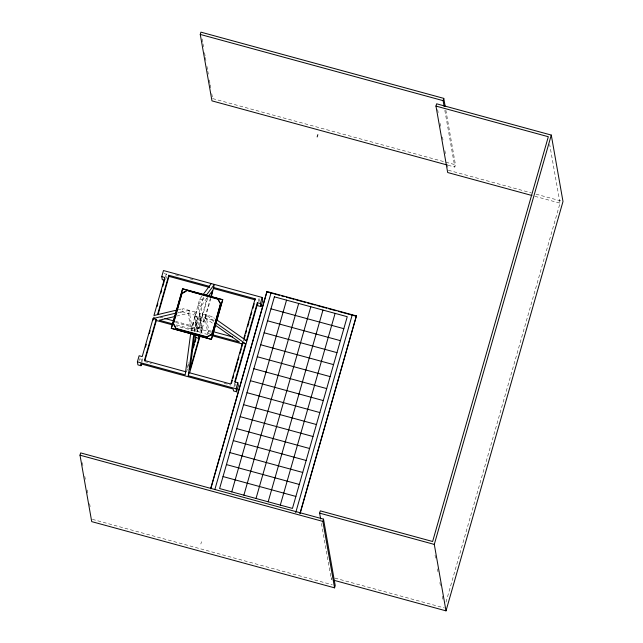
<?xml version="1.0" encoding="UTF-8"?>
<svg xmlns="http://www.w3.org/2000/svg" width="643" height="643" viewBox="0 0 643 643"><rect width="100%" height="100%" fill="white"/><g stroke="black" fill="none" stroke-linecap="round" stroke-linejoin="round"><path stroke-width="0.48" stroke-dasharray="3.21 2.41" d="M190.971 331.161L199.627 299.268L201.958 296.126M191.919 331.032L193.109 322.095L196.187 322.931L197.899 332.624M194.057 332.005L197.931 316.846L194.845 316.002L197.578 331.507L200.664 332.351L200.881 331.587L201.653 331.796L202.521 328.758L199.788 313.254L212.126 316.613L214.577 318.341M195.006 331.876L196.187 322.931M139.161 360.538L139.66 358.802L142.746 359.638L142.248 361.382M141.163 362.049L142.4 357.701L142.746 359.638M165.516 276.836L166.513 273.355M165.613 279.641L167.1 274.424L164.013 273.588M178.111 312.586L181.961 311.67L182.829 308.624L195.159 311.992L197.899 327.496L197.023 330.534L197.795 330.743L197.996 331.852L175.724 325.784M176.487 324.94L190.858 328.854L188.126 313.35L188.994 310.312L177.444 313.061M197.023 330.534L194.29 315.038L195.159 311.992M190.858 328.854L191.727 325.808L188.994 310.312M211.627 332.294L201.942 329.65L199.234 312.281L202.714 300.104L205.045 296.97M201.653 331.796L198.92 316.3L199.788 313.254M187.193 367.844L188.817 362.17M197.578 331.507L197.795 330.743M175.627 322.473L198.864 328.814L196.147 311.437L199.234 312.281M210.462 298.063L203.71 321.693L200.624 320.857L207.376 297.219M186.518 371.984L188.978 363.383M198.864 328.814L207.601 298.231M209.739 333.998L207.818 333.476L205.085 317.98L205.953 314.933L214.135 320.68M200.825 333.564L210.687 299.075M213.709 321.379L211.25 319.659L212.126 316.613M207.818 333.476L208.686 330.438L205.953 314.933M233.923 386.411L234.824 383.252M258.173 301.559L259.274 297.717L259.611 299.654L259.121 301.39M234.759 386.604L235.258 384.868L234.92 382.931M200.841 543.994L201.492 541.711M331.997 577.301L331.346 579.584L321.355 522.92M448.05 165.243L454.826 167.092L455.477 164.809L445.832 110.098M445.993 602.153L560.029 203.156L549.693 144.538M200.624 320.857L197.891 305.353L204.297 296.72M203.71 321.693L200.978 306.197L207.384 297.564M178.015 309.773L182.829 308.624M176.576 316.107L188.126 313.35M212.624 98.588L455.477 164.809M448.34 170.242L531.198 192.836M536.021 194.154L562.03 201.243M534.847 196.292L560.029 203.156M175.435 274.85L179.284 275.903M189.886 278.797L193.744 279.85M199.627 299.268L202.714 300.104M197.891 305.353L200.978 306.197M181.961 311.67L194.29 315.038M198.92 316.3L211.25 319.659M198.888 326.941L201.966 327.785M160.115 317.192L162.992 317.972M175.443 321.371L191.727 325.808M197.899 327.496L198.663 327.705M201.749 328.541L202.521 328.758M208.686 330.438L211.563 331.217M191.365 328.179L194.451 329.023M207.85 334.545L201.074 332.696L200.881 331.587M144.619 361.591L151.394 363.44M224.19 383.284L230.966 385.133M334.907 578.097L444.345 607.94M92.367 519.343L332.318 584.768M205.085 317.98L213.259 323.718M444.835 110.427L454.826 167.092M437.658 109.672L438.172 112.597M440.069 123.343L440.584 126.277M442.48 137.023L442.995 139.957M444.892 150.703L445.406 153.637M447.303 164.383L447.825 167.309M435.038 555.182L435.56 558.108M437.449 568.854L437.971 571.788M439.86 582.534L440.383 585.468M442.271 596.214L442.794 599.147M202.119 38.99L202.81 42.896M202.979 43.877L203.493 46.802M204.53 52.67L205.221 56.576M205.39 57.548L205.905 60.482M206.942 66.342L207.633 70.256M207.802 71.228L208.316 74.162M209.353 80.021L210.044 83.928M210.213 84.908L210.727 87.842M211.764 93.701L212.455 97.607M243.384 339.898L243.576 341.007M197.931 316.846L200.664 332.351M193.109 322.095L194.813 331.78M82.376 462.679L82.899 465.604M84.788 476.35L85.31 479.284M87.199 490.03L87.721 492.964M89.618 503.71L90.133 506.636"/><path stroke-width="0.96" d="M190.706 333.146L185.184 374.877L137.385 361.84L139.121 355.756L142.207 356.6L153.082 318.55L176.182 313.045M137.385 361.84L137.923 364.886L141.002 365.73L140.664 363.793L233.176 389.015L233.522 390.952L236.608 391.796L236.069 388.75L188.27 375.721L193.792 333.99M194.612 334.858L190.006 369.629L198.92 338.435L198.414 335.525M80.005 455.188L80.656 452.905L323.509 519.126L335.22 585.564L334.569 587.847L91.716 521.626L80.005 455.188L322.858 521.409L334.569 587.847M446.113 164.712L211.973 100.871L200.262 34.433L200.913 32.15L443.766 98.371L445.141 106.191M164.592 280.3L162.277 279.673L161.739 276.627L163.483 270.542L262.159 297.452L262.698 300.498L260.962 306.582L257.875 305.738L257.337 302.692L260.423 303.536L260.962 306.582M145.439 347.091L146.266 344.19M149.297 333.58L150.124 330.687M153.163 320.069L153.99 317.176M157.021 306.558L157.848 303.665M160.879 293.047L161.706 290.154M162.816 286.296L164.19 281.465M141.002 365.73L141.5 363.986M153.082 318.55L156.169 319.394L144.426 360.482L186.052 371.831M157.583 314.443L168.779 275.268L209.441 286.352M144.892 360.635L156.659 319.458M158.025 314.668L168.972 276.369L168.779 275.268M171.319 328.324L182.628 288.755L222.711 299.686L211.434 339.391L171.319 328.324L211.434 339.391M171.343 328.46L182.628 288.755M173.321 323.55L182.017 293.12L186.96 290.363L217.8 298.77L220.565 303.633L211.941 334.481L206.998 337.229L176.158 328.822L173.321 323.55L176.158 328.822M173.393 323.968L182.017 293.12M192.056 350.829L195.842 337.591L195.327 334.69M193.623 347.14L194.443 344.278M194.99 342.365L195.81 339.496M188.27 375.721L189.138 372.675L230.773 384.024L242.515 342.936L245.594 343.78L234.719 381.821L237.806 382.665L238.344 385.712L236.608 391.796M210.735 297.114L212.624 290.499L208.549 295.997M211.226 297.187L214.36 284.415L206.21 295.402M189.605 372.827L200.254 335.558M211.941 334.481L220.565 303.633M211.41 339.255L222.711 299.686M243.657 338.941L255.126 298.81L213.492 287.461M231.512 383.22L232.332 380.359M232.879 378.446L233.698 375.576M234.791 371.758L237.516 362.202M238.063 360.289L238.883 357.428M239.976 353.602L241.342 348.827M241.889 346.915L242.515 342.936M244.396 338.138L245.216 335.268M245.763 333.363L246.582 330.494M247.676 326.668L249.042 321.894M249.588 319.981L250.408 317.12M250.947 315.207L251.767 312.337M252.86 308.519L254.226 303.737M244.927 340.316L246.462 340.734L257.337 302.692M235.097 382.312L257.626 303.48M236.069 388.75L237.806 382.665M260.423 303.536L262.159 297.452M210.711 488.375L266.974 291.512L356.407 315.906L300.217 513.178M210.783 488.793L266.974 291.512M214.858 489.508L271.121 292.645M317.176 136.935L317.835 134.652M231.745 491.855L286.537 300.144M243.882 495.166L298.682 303.456M256.027 498.478L310.818 306.767M268.171 501.789L322.963 310.079M280.308 505.101L335.099 313.39M295.724 512.592L352.26 314.773M299.871 513.725L356.407 315.906M320.664 519.014L319.627 513.146L320.286 510.863L432.626 541.502L548.318 136.726L435.97 106.087L436.621 103.804L551.284 135.07L562.995 201.508L446.001 610.85L334.231 580.372M322.858 521.409L323.509 519.126M444.144 106.521L443.107 100.654L443.766 98.371M446.001 610.85L434.29 544.412L551.284 135.07M203.124 294.558L211.282 283.571M182.09 293.529L186.213 291.239M176.086 328.404L206.925 336.819L211.869 334.063M177.05 310.006L153.95 315.512L164.825 277.471L161.739 276.627M175.611 316.332L159.247 320.238L172.662 323.895M200.262 34.433L443.107 100.654M531.946 195.504L447.689 172.525L435.97 106.087M267.054 291.93L279.552 295.338M281.473 295.868L284.359 296.648M286.28 297.179L293.98 299.276M295.901 299.799L305.513 302.419M307.442 302.941L315.134 305.039M317.055 305.57L326.668 308.19M328.597 308.712L336.289 310.81M338.21 311.333L356.479 316.316M168.972 276.369L209.634 287.461M213.685 288.562L255.319 299.919L255.126 298.81M270.968 308.817L343.82 328.677M182.652 288.892L222.735 299.831M196.67 293.409L186.96 290.363M198.599 293.931L217.873 299.188L220.637 304.043M267.544 320.801L340.396 340.661M264.12 332.777L336.972 352.645M164.905 318.494L173.53 320.849M213.476 331.74L232.637 336.964M260.696 344.761L333.548 364.621M212.608 334.786L239.429 342.1L214.899 324.868M172.822 324.988L156.362 320.503L156.169 319.394M211.724 335.598L242.708 344.045M195.842 337.591L198.92 338.435M257.272 356.744L330.116 376.605M253.848 368.728L326.692 388.589M250.424 380.704L323.268 400.573M247 392.688L319.844 412.557M243.576 404.672L316.42 424.533M240.152 416.656L312.996 436.517M236.728 428.632L309.572 448.501M233.305 440.616L306.148 460.484M229.881 452.6L302.724 472.46M226.449 464.584L299.3 484.444M223.025 476.559L295.876 496.428M319.627 513.146L434.29 544.412M216.209 319.491L246.462 340.734M215.341 322.529L245.594 343.78M217.8 298.77L217.873 299.188M206.925 336.819L206.998 337.229M274.4 296.833L219.601 488.543L292.452 508.412L347.244 316.694L274.4 296.833"/></g></svg>
